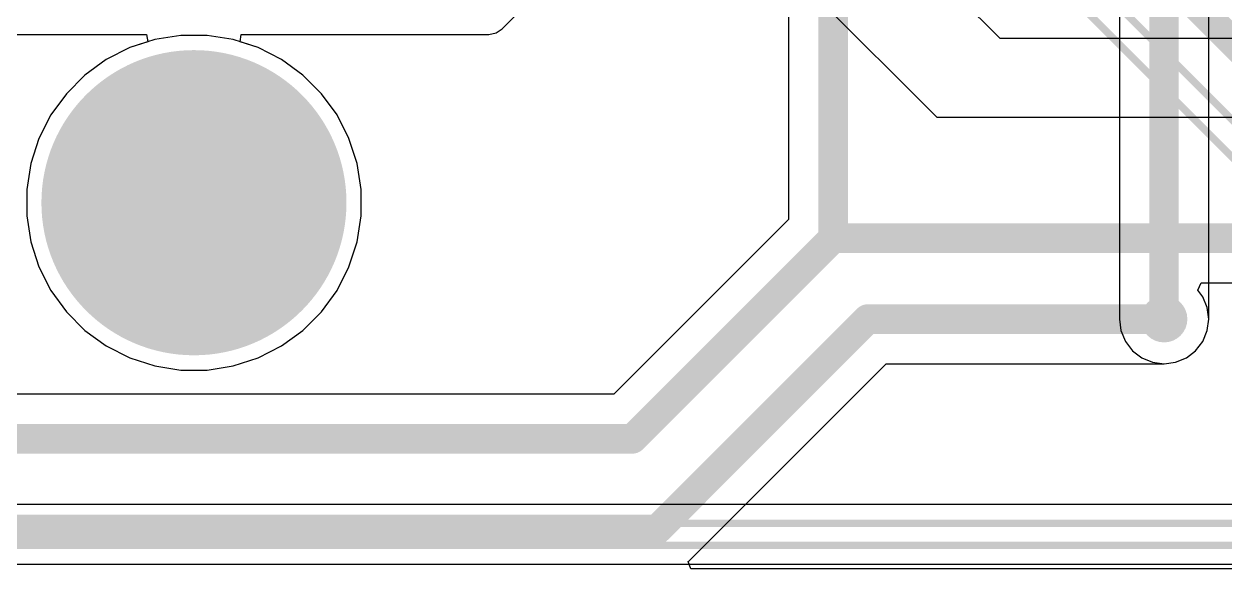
# Model space of a CAD drawing. Header units: millimetres. Extents: x -0.36 to 5.33, y -0.63 to 3.45.
# Drawn here: x 0.743 to 1.556, y 0.121 to 0.49 of the extents above; entities that cross this region are included whole.
import ezdxf

# ---------------------------------------------------------------- set-up
doc = ezdxf.new("R2010")
doc.units = ezdxf.units.MM
doc.header["$MEASUREMENT"] = 0
for name, color, linetype in [('BottomLayer', 5, 'Continuous'), ('BottomSolder', 6, 'Continuous'), ('MultiLayer', 9, 'Continuous'), ('PadHoleLayer', 156, 'Continuous'), ('TopLayer', 1, 'Continuous'), ('TopSolder', 216, 'Continuous'), ('ViaHoleLayer', 16, 'Continuous')]:
    doc.layers.add(name, color=color, linetype=linetype)

# ---------------------------------------------------------------- blocks, each defined once
blk = doc.blocks.new('1_1376430_8_1')
at = {"layer": 'BottomLayer'}
h = blk.add_hatch(color=5, dxfattribs=at)
edge = h.paths.add_edge_path()
edge.add_arc((-1.80118, -0.32382), 0.10335, 0, 360)
at = {"layer": 'BottomSolder'}
h = blk.add_hatch(color=6, dxfattribs=at)
edge = h.paths.add_edge_path()
edge.add_arc((-1.80118, -0.32382), 0.10335, 0, 360)
at = {"layer": 'MultiLayer'}
h = blk.add_hatch(color=9, dxfattribs=at)
edge = h.paths.add_edge_path()
edge.add_arc((-1.80118, -0.32382), 0.10335, 0, 360)
at = {"layer": 'PadHoleLayer'}
h = blk.add_hatch(color=156, dxfattribs=at)
edge = h.paths.add_edge_path()
edge.add_arc((-1.80118, -0.32382), 0.0689, 0, 360)
at = {"layer": 'TopLayer'}
h = blk.add_hatch(color=1, dxfattribs=at)
edge = h.paths.add_edge_path()
edge.add_arc((-1.80118, -0.32382), 0.10335, 0, 360)
at = {"layer": 'TopSolder'}
h = blk.add_hatch(color=216, dxfattribs=at)
edge = h.paths.add_edge_path()
edge.add_arc((-1.80118, -0.32382), 0.10335, 0, 360)

msp = doc.modelspace()

# ---------------------------------------------------------------- hatches: boundary and pattern name
at = {"layer": 'BottomLayer'}
h = msp.add_hatch(color=5, dxfattribs=at)
edge = h.paths.add_edge_path()
edge.add_arc((1.51498, 0.29015), 0.01181, 0, 360)
at = {"layer": 'BottomSolder'}
h = msp.add_hatch(color=6, dxfattribs=at)
edge = h.paths.add_edge_path()
edge.add_arc((1.51498, 0.29015), 0.01581, 0, 360)
at = {"layer": 'TopLayer'}
h = msp.add_hatch(color=1, dxfattribs=at)
edge = h.paths.add_edge_path()
edge.add_arc((1.51498, 0.29015), 0.01181, 0, 360)
at = {"layer": 'TopSolder'}
h = msp.add_hatch(color=216, dxfattribs=at)
edge = h.paths.add_edge_path()
edge.add_arc((1.51498, 0.29015), 0.01581, 0, 360)
at = {"layer": 'ViaHoleLayer'}
h = msp.add_hatch(color=16, dxfattribs=at)
edge = h.paths.add_edge_path()
edge.add_arc((1.51498, 0.29015), 0.00591, 0, 360)

# ---------------------------------------------------------------- linework, layer by layer
at = {"layer": 'BottomLayer'}
for p, q in [((1.48472, 0.52433), (1.48472, 0.29015)), ((1.54524, 0.29015), (1.54524, 0.52433)), ((0.84875, 0.48232), (0.83113, 0.47953)), ((0.86659, 0.48232), (0.84875, 0.48232)), ((0.88421, 0.47953), (0.86659, 0.48232)), ((0.81416, 0.47402), (0.79827, 0.46592)), ((0.83113, 0.47953), (0.81416, 0.47402)), ((0.90118, 0.47402), (0.88421, 0.47953)), ((0.91708, 0.46592), (0.90118, 0.47402)), ((0.79827, 0.46592), (0.78383, 0.45543)), ((0.93151, 0.45543), (0.91708, 0.46592)), ((0.78383, 0.45543), (0.77122, 0.44282)), ((0.94413, 0.44282), (0.93151, 0.45543)), ((0.77122, 0.44282), (0.76073, 0.42838)), ((0.95462, 0.42838), (0.94413, 0.44282)), ((0.76073, 0.42838), (0.75263, 0.41249)), ((0.96272, 0.41249), (0.95462, 0.42838)), ((0.75263, 0.41249), (0.74712, 0.39552)), ((0.96823, 0.39552), (0.96272, 0.41249)), ((0.74712, 0.39552), (0.74433, 0.3779)), ((0.97102, 0.3779), (0.96823, 0.39552)), ((0.74433, 0.3779), (0.74433, 0.36006)), ((0.97102, 0.36006), (0.97102, 0.3779)), ((0.74433, 0.36006), (0.74712, 0.34243)), ((0.96823, 0.34243), (0.97102, 0.36006)), ((0.74712, 0.34243), (0.75263, 0.32547)), ((0.96272, 0.32547), (0.96823, 0.34243)), ((0.75263, 0.32547), (0.76073, 0.30957)), ((0.95462, 0.30957), (0.96272, 0.32547)), ((0.76073, 0.30957), (0.77122, 0.29514)), ((0.94413, 0.29514), (0.95462, 0.30957)), ((0.77122, 0.29514), (0.78383, 0.28252)), ((0.93151, 0.28252), (0.94413, 0.29514)), ((1.48472, 0.29015), (1.48575, 0.28232)), ((1.54421, 0.28232), (1.54524, 0.29015)), ((0.78383, 0.28252), (0.79827, 0.27203)), ((0.91708, 0.27203), (0.93151, 0.28252)), ((1.48575, 0.28232), (1.48877, 0.27502)), ((1.54118, 0.27502), (1.54421, 0.28232)), ((0.79827, 0.27203), (0.81416, 0.26393)), ((0.90118, 0.26393), (0.91708, 0.27203)), ((1.48877, 0.27502), (1.49358, 0.26875)), ((1.49358, 0.26875), (1.49985, 0.26394)), ((1.53011, 0.26394), (1.53637, 0.26875)), ((1.53637, 0.26875), (1.54118, 0.27502)), ((0.81416, 0.26393), (0.83113, 0.25842)), ((0.88421, 0.25842), (0.90118, 0.26393)), ((1.49985, 0.26394), (1.50715, 0.26092)), ((1.50715, 0.26092), (1.51498, 0.25989)), ((1.51498, 0.25989), (1.52281, 0.26092)), ((1.52281, 0.26092), (1.53011, 0.26394)), ((0.83113, 0.25842), (0.84875, 0.25563)), ((0.84875, 0.25563), (0.86659, 0.25563)), ((0.86659, 0.25563), (0.88421, 0.25842)), ((1.80632, 0.16458), (0.66675, 0.16458)), ((0.65526, 0.12409), (4.09684, 0.12409))]:
    msp.add_line(p, q, dxfattribs=at)
for points, const_width in [([(1.51498, 0.29015), (1.51498, 0.52433)], 0.02), ([(0.66147, 0.15184), (4.08863, 0.15184)], 0.005), ([(0.65526, 0.13684), (4.09684, 0.13684)], 0.005)]:
    msp.add_lwpolyline(points, dxfattribs=dict(at, const_width=const_width))
at = {"layer": 'BottomLayer', "const_width": 0.01}
msp.add_lwpolyline([(1.50998, 0.29015, 1), (1.51998, 0.29015, 1)], format="xyb", close=True, dxfattribs=at)
at = {"layer": 'TopLayer'}
for p, q in [((1.06657, 0.48674), (1.12653, 0.54669)), ((1.40385, 0.48015), (1.33135, 0.55265)), ((1.25137, 0.53669), (1.36106, 0.427)), ((1.26048, 0.52757), (1.26048, 0.35752)), ((0.50116, 0.483), (0.82563, 0.483)), ((0.82563, 0.483), (0.82643, 0.478)), ((0.88892, 0.478), (0.88971, 0.483)), ((0.88971, 0.483), (1.05756, 0.483)), ((1.05756, 0.483), (1.06244, 0.48397)), ((1.06244, 0.48397), (1.06657, 0.48674)), ((2.24304, 0.48015), (1.40385, 0.48015)), ((0.81416, 0.47402), (0.79827, 0.46592)), ((0.82643, 0.478), (0.81416, 0.47402)), ((0.90118, 0.47402), (0.88892, 0.478)), ((0.91708, 0.46592), (0.90118, 0.47402)), ((0.79827, 0.46592), (0.78383, 0.45543)), ((0.93151, 0.45543), (0.91708, 0.46592)), ((0.78383, 0.45543), (0.77122, 0.44282)), ((0.94413, 0.44282), (0.93151, 0.45543)), ((0.77122, 0.44282), (0.76073, 0.42838)), ((0.95462, 0.42838), (0.94413, 0.44282)), ((0.76073, 0.42838), (0.75263, 0.41249)), ((0.96272, 0.41249), (0.95462, 0.42838)), ((1.36106, 0.427), (2.34286, 0.427)), ((0.75263, 0.41249), (0.74712, 0.39552)), ((0.96823, 0.39552), (0.96272, 0.41249)), ((0.74712, 0.39552), (0.74433, 0.3779)), ((0.97102, 0.3779), (0.96823, 0.39552)), ((0.74433, 0.3779), (0.74433, 0.36006)), ((0.97102, 0.36006), (0.97102, 0.3779)), ((0.74433, 0.36006), (0.74712, 0.34243)), ((0.96823, 0.34243), (0.97102, 0.36006)), ((1.26048, 0.35752), (1.14221, 0.23925)), ((0.74712, 0.34243), (0.75263, 0.32547)), ((0.96272, 0.32547), (0.96823, 0.34243)), ((0.75263, 0.32547), (0.76073, 0.30957)), ((0.95462, 0.30957), (0.96272, 0.32547)), ((0.76073, 0.30957), (0.77122, 0.29514)), ((0.94413, 0.29514), (0.95462, 0.30957)), ((1.53777, 0.30973), (1.5401, 0.31473)), ((1.54118, 0.30528), (1.53777, 0.30973)), ((1.5401, 0.31473), (2.16636, 0.31473)), ((1.54421, 0.29798), (1.54118, 0.30528)), ((0.77122, 0.29514), (0.78383, 0.28252)), ((0.93151, 0.28252), (0.94413, 0.29514)), ((1.54524, 0.29015), (1.54421, 0.29798)), ((1.54421, 0.28232), (1.54524, 0.29015)), ((0.78383, 0.28252), (0.79827, 0.27203)), ((0.91708, 0.27203), (0.93151, 0.28252)), ((1.54118, 0.27502), (1.54421, 0.28232)), ((0.79827, 0.27203), (0.81416, 0.26393)), ((0.90118, 0.26393), (0.91708, 0.27203)), ((1.53011, 0.26394), (1.53637, 0.26875)), ((1.53637, 0.26875), (1.54118, 0.27502)), ((0.81416, 0.26393), (0.83113, 0.25842)), ((0.88421, 0.25842), (0.90118, 0.26393)), ((1.51498, 0.25989), (1.52281, 0.26092)), ((1.52281, 0.26092), (1.53011, 0.26394)), ((0.83113, 0.25842), (0.84875, 0.25563)), ((0.84875, 0.25563), (0.86659, 0.25563)), ((0.86659, 0.25563), (0.88421, 0.25842)), ((1.19305, 0.12625), (1.32668, 0.25989)), ((1.32668, 0.25989), (1.51498, 0.25989)), ((1.14221, 0.23925), (0.54097, 0.23925)), ((1.19258, 0.12589), (1.19305, 0.12625)), ((1.19428, 0.12089), (1.19258, 0.12589)), ((3.7873, 0.12089), (1.19428, 0.12089))]:
    msp.add_line(p, q, dxfattribs=at)
for points, const_width in [([(1.29074, 0.34499), (1.29074, 0.6426)], 0.02), ([(1.51498, 0.52433), (1.59297, 0.44634)], 0.02), ([(1.483, 0.50327), (1.57175, 0.41453)], 0.005), ([(1.462, 0.4989), (1.57999, 0.38091)], 0.005), ([(1.15474, 0.20899), (1.29074, 0.34499)], 0.02), ([(1.29074, 0.34499), (2.16636, 0.34499)], 0.02), ([(1.17165, 0.14765), (1.31415, 0.29015)], 0.02), ([(1.31415, 0.29015), (1.51498, 0.29015)], 0.02), ([(0.52843, 0.20899), (1.15474, 0.20899)], 0.02), ([(0.51366, 0.14765), (1.17165, 0.14765)], 0.02)]:
    msp.add_lwpolyline(points, dxfattribs=dict(at, const_width=const_width))
at = {"layer": 'TopLayer', "const_width": 0.01}
for points in [[(1.28574, 0.34499, 1), (1.29574, 0.34499, 1)], [(1.28574, 0.34499, 1), (1.29574, 0.34499, 1)], [(1.28574, 0.34499, 1), (1.29574, 0.34499, 1)], [(1.30915, 0.29015, 1), (1.31915, 0.29015, 1)], [(1.30915, 0.29015, 1), (1.31915, 0.29015, 1)], [(1.50998, 0.29015, 1), (1.51998, 0.29015, 1)], [(1.14974, 0.20899, 1), (1.15974, 0.20899, 1)], [(1.14974, 0.20899, 1), (1.15974, 0.20899, 1)], [(1.16665, 0.14765, 1), (1.17665, 0.14765, 1)], [(1.16665, 0.14765, 1), (1.17665, 0.14765, 1)]]:
    msp.add_lwpolyline(points, format="xyb", close=True, dxfattribs=at)

# ---------------------------------------------------------------- block references
msp.add_blockref('1_1376430_8_1', (2.65885, 0.69279))

doc.saveas('drawing.dxf')
